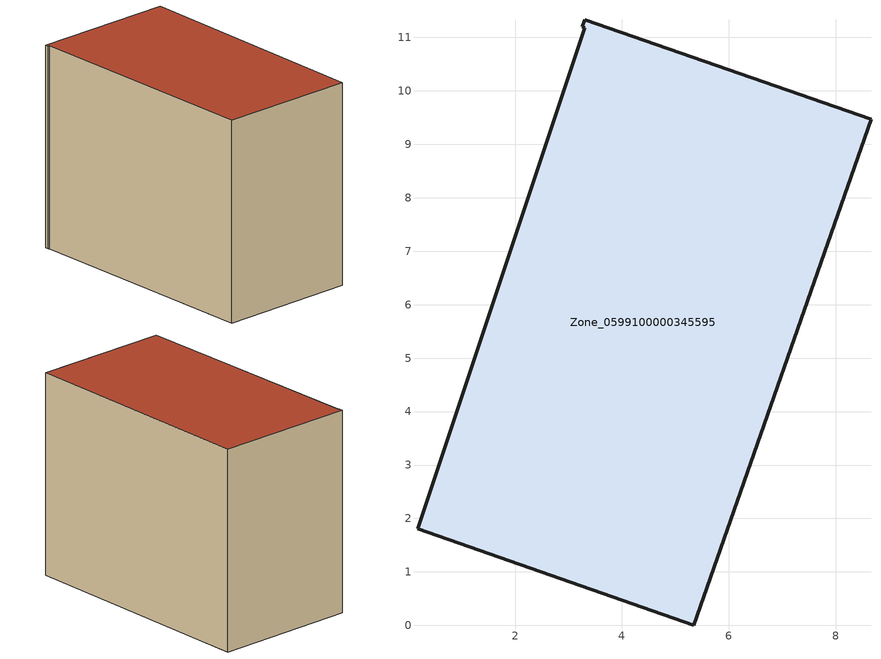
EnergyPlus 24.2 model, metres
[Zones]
Zone_0599100000345595
 floor ground (C_G): 0.17,1.8 3.3,11.18 3.25,11.2 3.3,11.33 8.66,9.47 5.35,0 z0
 wall outside (C_F): 8.66,9.47 3.3,11.33 3.25,11.2 3.3,11.18 0.17,1.8 5.35,0 8.66,9.47 z0:8.06
 roof outside (C_R): 3.3,11.18 0.17,1.8 5.35,0 8.66,9.47 3.3,11.33 3.25,11.2 z8.06
[BUILDING]
Pand.0599100000345595: North Axis=0; Terrain=City; Loads Convergence Tolerance Value=0.04; Temperature Convergence Tolerance Value=0.4; Solar Distribution=FullExterior; Maximum Number of Warmup Days=25; Minimum Number of Warmup Days=1
[Site:Location]
Rotterdam.The.Hague.AP_ZH_NLD Design_Conditions: Latitude=51.96; Longitude=4.45; Time Zone=1; Elevation=-4.5
[SITE:GROUNDTEMPERATURE:BUILDINGSURFACE]
18, 18, 18, 18, 18, 18, 18, 18, 18, 18, 18, 18
[MATERIAL] Thermal Absorptance=0.9; Solar Absorptance=0.7; Visible Absorptance=0.7
Name | Roughness | Thickness | Conductivity | Density | Specific Heat
G.TC.1992-2005 | MediumSmooth | 0.15 | 0.06 | 540 | 1210
F.TC.1992-2005 | Rough | 0.3 | 0.12 | 1920 | 840
R.TC.1992-2005 | MediumRough | 0.2 | 0.08 | 1500 | 1000
[CONSTRUCTION]
C_G: G.TC.1992-2005
C_F: F.TC.1992-2005
C_R: R.TC.1992-2005
[ZONE]
Zone_0599100000345595: Type=1; Multiplier=1; Ceiling Height=Autocalculate; Volume=Autocalculate; Floor Area=autocalculate; Part of Total Floor Area=Yes
[ZONEINFILTRATION:DESIGNFLOWRATE]
Infil_Zone_0599100000345595: Zone or ZoneList or Space or SpaceList=Zone_0599100000345595; Schedule=AlwaysOn; Design Flow Rate Calculation Method=Flow/Area; Flow Rate per Floor Area=0.0015; Constant Term Coefficient=1; Temperature Term Coefficient=0; Velocity Term Coefficient=0; Velocity Squared Term Coefficient=0
[HVACTEMPLATE:ZONE:IDEALLOADSAIRSYSTEM]
Zone_0599100000345595: Maximum Heating Supply Air Temperature=50; Minimum Cooling Supply Air Temperature=13; Maximum Heating Supply Air Humidity Ratio=0.0156; Minimum Cooling Supply Air Humidity Ratio=0.0077; Heating Limit=NoLimit; Cooling Limit=NoLimit; Dehumidification Control Type=ConstantSensibleHeatRatio; Cooling Sensible Heat Ratio=0.7; Dehumidification Setpoint=60; Humidification Control Type=None; Humidification Setpoint=30; Outdoor Air Method=None; Outdoor Air Flow Rate per Person=0.00944; Outdoor Air Flow Rate per Zone Floor Area=0; Outdoor Air Flow Rate per Zone=0; Demand Controlled Ventilation Type=None; Outdoor Air Economizer Type=NoEconomizer; Heat Recovery Type=None; Sensible Heat Recovery Effectiveness=0.7; Latent Heat Recovery Effectiveness=0.65
[ZONECONTROL:THERMOSTAT]
ThermostatControl_Zone_0599100000345595: Zone or ZoneList=Zone_0599100000345595; Control Type Schedule=DualSetpointControlType; Control 1=Thermostat_Zone_0599100000345595; Temperature Difference Between Cutout And Setpoint=0
[THERMOSTATSETPOINT:DUALSETPOINT]
Thermostat_Zone_0599100000345595: Heating Setpoint Temperature Schedule=HeatingSetpoint_Zone_0599100000345595; Cooling Setpoint Temperature Schedule=CoolingSetpoint_Zone_0599100000345595
[SCHEDULE:COMPACT]
HeatingSetpoint_Zone_0599100000345595: Through: 12/31, For: AllDays, Until: 24:00, 21
CoolingSetpoint_Zone_0599100000345595: Through: 12/31, For: AllDays, Until: 24:00, 24
DualSetpointControlType: Through: 12/31, For: AllDays, Until: 24:00, 4
AlwaysOn: Through: 12/31, For: AllDays, Until: 24:00, 1
